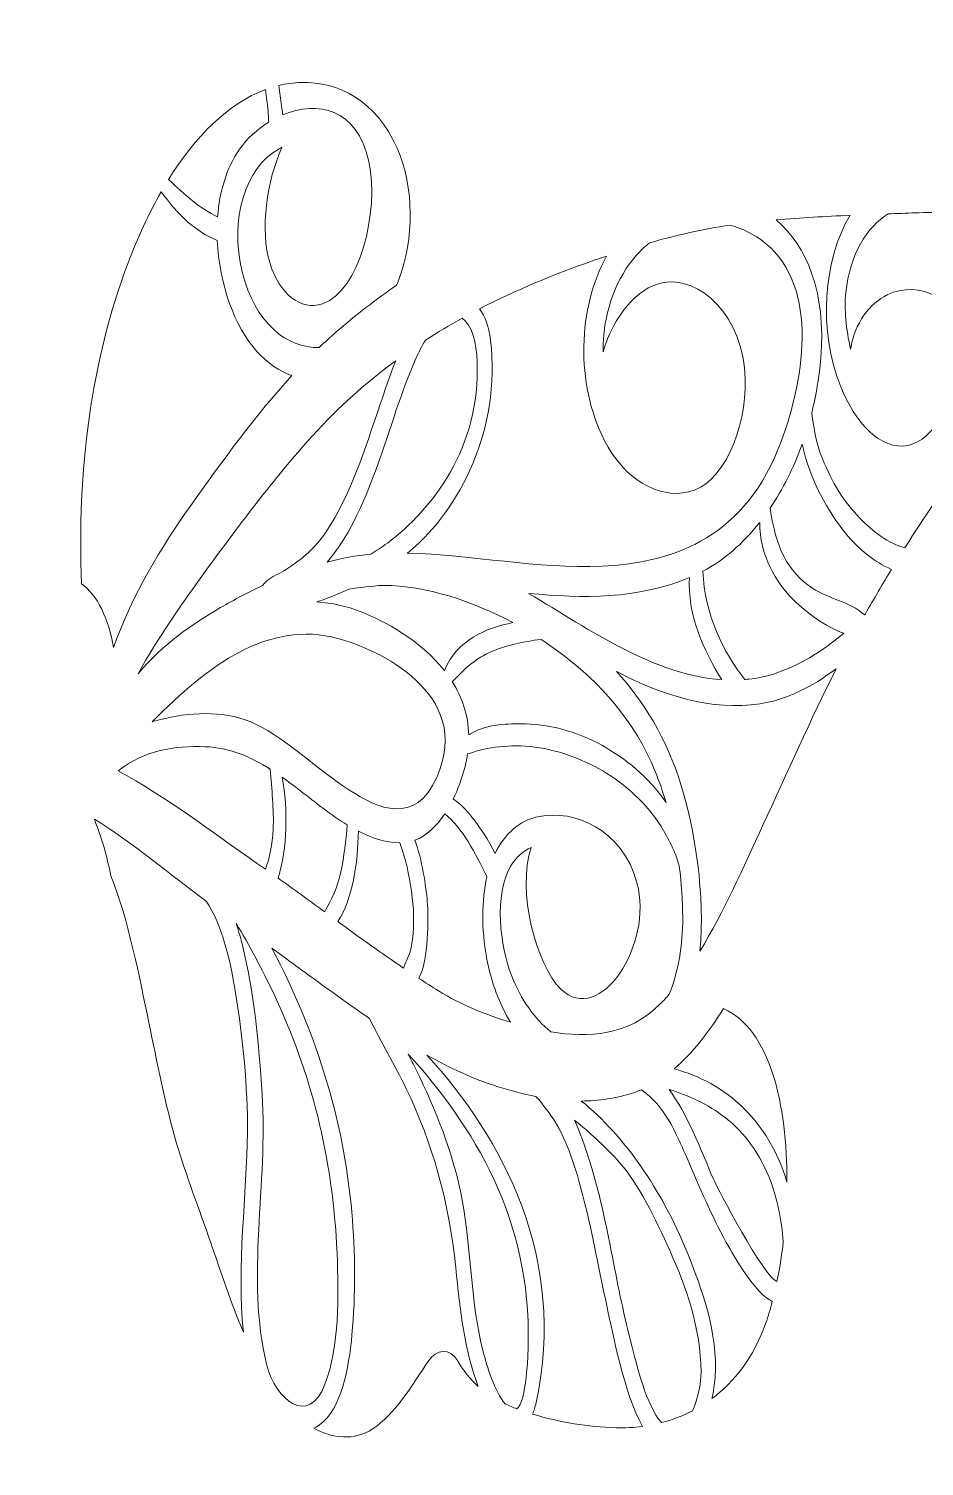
# Model space of a CAD drawing. Header units: millimetres. Extents: x -390 to 773, y -263 to 188.
# Drawn here: x -209.35 to -184.75, y -104.37 to -64.86 of the extents above; entities that cross this region are included whole.
import ezdxf

# ---------------------------------------------------------------- set-up
doc = ezdxf.new("R2010")
doc.units = ezdxf.units.MM
doc.header["$MEASUREMENT"] = 0
doc.layers.add('Layer 1', color=7, linetype='Continuous')

msp = doc.modelspace()

# ---------------------------------------------------------------- linework, layer by layer
at = {"layer": 'Layer 1', "color": 140, "lineweight": 18}
msp.add_open_spline([(-378.5894, 98.8815), (-378.5894, 98.8815), (-363.8777, 98.8815), (-363.8777, 98.8815), (-363.8777, 98.8815), (-363.8777, 98.8815), (-363.9117, 110.1346), (-363.9117, 110.1346), (-363.9117, 110.1346), (-363.9117, 110.1346), (-370.7888, 110.1346), (-370.7888, 110.1346), (-370.7888, 110.1346), (-370.7888, 110.1346), (-370.7888, 115.1346), (-370.7888, 115.1346), (-370.7888, 115.1346), (-370.7888, 115.1346), (-363.9117, 115.1346), (-363.9117, 115.1346), (-363.9117, 115.1346), (-363.9117, 115.1346), (-363.9117, 120.0643), (-363.9117, 120.0643), (-363.9117, 120.0643), (-363.9117, 120.0643), (-359.0185, 120.9807), (-350.8883, 118.1694), (-350.8883, 118.1694), (-350.8883, 118.1694), (-327.9422, 108.7603), (-304.1736, 117.0091), (-304.1736, 117.0091), (-304.1736, 117.0091), (-282.9369, 124.573), (-259.0048, 117.6839), (-259.0048, 117.6839), (-259.0048, 117.6839), (-233.0911, 109.2515), (-206.8738, 122.2824), (-206.8738, 122.2824), (-206.8738, 122.2824), (-188.2712, 110.1117), (-154.8305, 117.6854), (-154.8305, 117.6854), (-154.8305, 117.6854), (-131.6093, 124.2466), (-106.8322, 116.2865), (-106.8322, 116.2865), (-106.8322, 116.2865), (-92.329, 110.5796), (-70.4351, 116.0676), (-70.4351, 116.0676), (-70.4351, 116.0676), (-54.3762, 120.0464), (-54.3762, 120.0464), (-54.3762, 120.0464), (-54.3762, 120.0464), (-51.6753, 120.4796), (-50.0751, 120.1577), (-50.0751, 120.1577), (-50.0751, 120.1577), (-49.9938, 115.2228), (-49.9938, 115.2228), (-49.9938, 115.2228), (-49.9938, 115.2228), (-43.0148, 115.1346), (-43.0148, 115.1346), (-43.0148, 115.1346), (-43.0148, 115.1346), (-43.0148, 110.0464), (-43.0148, 110.0464), (-43.0148, 110.0464), (-43.0148, 110.0464), (-49.9941, 110.0464), (-49.9941, 110.0464), (-49.9941, 110.0464), (-49.9941, 110.0464), (-49.994, 98.8815), (-49.994, 98.8815), (-49.994, 98.8815), (-49.994, 98.8815), (-35.159, 98.8815), (-35.159, 98.8815), (-35.159, 98.8815), (-35.159, 98.8815), (-36.2301, 92.4283), (-44.0559, 85.2517), (-44.0559, 85.2517), (-44.0559, 85.2517), (-31.0005, 74.8605), (-31.9162, 60.769), (-31.9162, 60.769), (-31.9162, 60.769), (-33.145, 52.8971), (-36.9134, 48.7506), (-36.9134, 48.7506), (-36.9134, 48.7506), (-54.2688, 28.371), (-38.4138, -2.3408), (-38.4138, -2.3408), (-38.4138, -2.3408), (-53.5613, -33.6331), (-36.9138, -54.3338), (-36.9138, -54.3338), (-36.9138, -54.3338), (-21.8052, -70.1205), (-44.0547, -90.8341), (-44.0547, -90.8341), (-44.0547, -90.8341), (-24.176, -108.5266), (-42.0651, -122.8253), (-42.0651, -122.8253), (-42.0651, -122.8253), (-48.5933, -129.2476), (-65.4304, -123.0435), (-65.4304, -123.0435), (-65.4304, -123.0435), (-86.2873, -115.1488), (-108.1783, -122.212), (-108.1783, -122.212), (-108.1783, -122.212), (-126.4188, -129.6118), (-154.8348, -123.2699), (-154.8348, -123.2699), (-154.8348, -123.2699), (-188.8689, -115.3468), (-206.8738, -127.8673), (-206.8738, -127.8673), (-206.8738, -127.8673), (-227.1825, -115.7293), (-255.7083, -122.5904), (-255.7083, -122.5904), (-255.7083, -122.5904), (-281.3111, -130.5974), (-309.408, -121.2924), (-309.408, -121.2924), (-309.408, -121.2924), (-328.7938, -115.5765), (-348.407, -123.0424), (-348.407, -123.0424), (-348.407, -123.0424), (-375.7045, -134.5896), (-379.0943, -109.1774), (-379.0943, -109.1774), (-379.0943, -109.1774), (-378.9601, -98.7834), (-369.786, -90.8333), (-369.786, -90.8333), (-369.786, -90.8333), (-389.9937, -70.9424), (-378.7429, -57.3327), (-378.7429, -57.3327), (-378.7429, -57.3327), (-358.3133, -32.9666), (-375.4263, -3.2434), (-375.4263, -3.2434), (-375.4263, -3.2434), (-362.4805, 20.3399), (-372.9681, 41.7543), (-372.9681, 41.7543), (-372.9681, 41.7543), (-376.7274, 48.8248), (-378.416, 51.1902), (-378.416, 51.1902), (-378.416, 51.1902), (-387.2266, 63.8209), (-376.2574, 77.9366), (-376.2574, 77.9366), (-376.2574, 77.9366), (-372.0468, 82.9081), (-369.7857, 85.2506), (-369.7857, 85.2506), (-369.7857, 85.2506), (-377.6357, 92.317), (-378.5894, 98.8815)], degree=3, knots=[0, 0, 0, 0, 0.0222222, 0.0222222, 0.0222222, 0.0222222, 0.0444444, 0.0444444, 0.0444444, 0.0444444, 0.0666667, 0.0666667, 0.0666667, 0.0666667, 0.0888889, 0.0888889, 0.0888889, 0.0888889, 0.1111111, 0.1111111, 0.1111111, 0.1111111, 0.1333333, 0.1333333, 0.1333333, 0.1333333, 0.1555556, 0.1555556, 0.1555556, 0.1555556, 0.1777778, 0.1777778, 0.1777778, 0.1777778, 0.2, 0.2, 0.2, 0.2, 0.2222222, 0.2222222, 0.2222222, 0.2222222, 0.2444444, 0.2444444, 0.2444444, 0.2444444, 0.2666667, 0.2666667, 0.2666667, 0.2666667, 0.2888889, 0.2888889, 0.2888889, 0.2888889, 0.3111111, 0.3111111, 0.3111111, 0.3111111, 0.3333333, 0.3333333, 0.3333333, 0.3333333, 0.3555556, 0.3555556, 0.3555556, 0.3555556, 0.3777778, 0.3777778, 0.3777778, 0.3777778, 0.4, 0.4, 0.4, 0.4, 0.4222222, 0.4222222, 0.4222222, 0.4222222, 0.4444444, 0.4444444, 0.4444444, 0.4444444, 0.4666667, 0.4666667, 0.4666667, 0.4666667, 0.4888889, 0.4888889, 0.4888889, 0.4888889, 0.5111111, 0.5111111, 0.5111111, 0.5111111, 0.5333333, 0.5333333, 0.5333333, 0.5333333, 0.5555556, 0.5555556, 0.5555556, 0.5555556, 0.5777778, 0.5777778, 0.5777778, 0.5777778, 0.6, 0.6, 0.6, 0.6, 0.6222222, 0.6222222, 0.6222222, 0.6222222, 0.6444444, 0.6444444, 0.6444444, 0.6444444, 0.6666667, 0.6666667, 0.6666667, 0.6666667, 0.6888889, 0.6888889, 0.6888889, 0.6888889, 0.7111111, 0.7111111, 0.7111111, 0.7111111, 0.7333333, 0.7333333, 0.7333333, 0.7333333, 0.7555556, 0.7555556, 0.7555556, 0.7555556, 0.7777778, 0.7777778, 0.7777778, 0.7777778, 0.8, 0.8, 0.8, 0.8, 0.8222222, 0.8222222, 0.8222222, 0.8222222, 0.8444444, 0.8444444, 0.8444444, 0.8444444, 0.8666667, 0.8666667, 0.8666667, 0.8666667, 0.8888889, 0.8888889, 0.8888889, 0.8888889, 0.9111111, 0.9111111, 0.9111111, 0.9111111, 0.9333333, 0.9333333, 0.9333333, 0.9333333, 0.9555556, 0.9555556, 0.9555556, 0.9555556, 1, 1, 1, 1], dxfattribs=at)
at = {"layer": 'Layer 1', "color": 240, "lineweight": 9}
for points, knots in [([(-201.8622, -66.335), (-200.8599, -66.3076), (-199.8125, -66.8235), (-199.231, -68.1399), (-199.231, -68.1399), (-198.752, -69.2239), (-198.7667, -70.6377), (-199.1832, -71.7537), (-199.1832, -71.7537), (-199.2029, -71.8063), (-199.2245, -71.8567), (-199.2457, -71.9074), (-199.2457, -71.9074), (-199.812, -72.3008), (-200.3683, -72.7288), (-200.9117, -73.199), (-200.9117, -73.199), (-201.0688, -73.3349), (-201.2231, -73.477), (-201.3756, -73.6228), (-201.3756, -73.6228), (-202.2636, -73.6329), (-203.1307, -72.9655), (-203.4856, -71.5417), (-203.4856, -71.5417), (-203.8421, -70.1114), (-203.4123, -68.6714), (-202.4744, -68.1585), (-202.4744, -68.1585), (-202.4492, -68.1446), (-202.4229, -68.1313), (-202.3962, -68.1183), (-202.3962, -68.1183), (-202.8079, -69.0235), (-203.0114, -70.3809), (-202.7228, -71.3118), (-202.7228, -71.3118), (-202.4624, -72.1518), (-201.8795, -72.6151), (-201.2851, -72.4199), (-201.2851, -72.4199), (-200.27, -72.0868), (-199.7074, -69.9012), (-200.0122, -68.5042), (-200.0122, -68.5042), (-200.3349, -67.0263), (-201.4272, -66.8317), (-202.372, -67.2266), (-202.372, -67.2266), (-202.3841, -67.1411), (-202.3978, -67.058), (-202.4069, -66.9831), (-202.4069, -66.9831), (-202.4301, -66.7943), (-202.4525, -66.6047), (-202.4829, -66.4186), (-202.4829, -66.4186), (-202.2804, -66.3698), (-202.0735, -66.3407), (-201.8622, -66.335)], [0, 0, 0, 0, 0.0625, 0.0625, 0.0625, 0.0625, 0.125, 0.125, 0.125, 0.125, 0.1875, 0.1875, 0.1875, 0.1875, 0.25, 0.25, 0.25, 0.25, 0.3125, 0.3125, 0.3125, 0.3125, 0.375, 0.375, 0.375, 0.375, 0.4375, 0.4375, 0.4375, 0.4375, 0.5, 0.5, 0.5, 0.5, 0.5625, 0.5625, 0.5625, 0.5625, 0.625, 0.625, 0.625, 0.625, 0.6875, 0.6875, 0.6875, 0.6875, 0.75, 0.75, 0.75, 0.75, 0.8125, 0.8125, 0.8125, 0.8125, 0.875, 0.875, 0.875, 0.875, 1, 1, 1, 1]), ([(-202.8497, -66.5305), (-202.8281, -66.7431), (-202.794, -66.944), (-202.7858, -67.0203), (-202.7858, -67.0203), (-202.7742, -67.1298), (-202.771, -67.2803), (-202.7583, -67.4258), (-202.7583, -67.4258), (-203.0759, -67.622), (-203.3583, -67.8812), (-203.5622, -68.1727), (-203.5622, -68.1727), (-203.9226, -68.6875), (-204.1114, -69.3403), (-204.1635, -70.0262), (-204.1635, -70.0262), (-204.6495, -69.8078), (-205.0767, -69.4109), (-205.5121, -69.0036), (-205.5121, -69.0036), (-204.7775, -67.8237), (-203.8776, -66.9127), (-202.8497, -66.5305)], [0, 0, 0, 0, 0.1428571, 0.1428571, 0.1428571, 0.1428571, 0.2857143, 0.2857143, 0.2857143, 0.2857143, 0.4285714, 0.4285714, 0.4285714, 0.4285714, 0.5714286, 0.5714286, 0.5714286, 0.5714286, 0.7142857, 0.7142857, 0.7142857, 0.7142857, 1, 1, 1, 1]), ([(-206.6246, -71.2973), (-206.3641, -70.6053), (-206.0579, -69.9419), (-205.7111, -69.3373), (-205.7111, -69.3373), (-205.2746, -69.9666), (-204.7535, -70.4444), (-204.1738, -70.6749), (-204.1738, -70.6749), (-204.1222, -71.859), (-203.7042, -73.0466), (-203.0826, -73.7306), (-203.0826, -73.7306), (-202.7875, -74.0553), (-202.463, -74.2716), (-202.1264, -74.3931), (-202.1264, -74.3931), (-203.1162, -75.4768), (-204.0245, -76.7318), (-204.9215, -77.9932), (-204.9215, -77.9932), (-205.7124, -79.1058), (-206.501, -80.3932), (-207.023, -81.8697), (-207.023, -81.8697), (-207.1537, -81.0858), (-207.4684, -80.417), (-207.9013, -80.1198), (-207.9013, -80.1198), (-208.0338, -77.022), (-207.6434, -74.004), (-206.6246, -71.2973)], [0, 0, 0, 0, 0.1111111, 0.1111111, 0.1111111, 0.1111111, 0.2222222, 0.2222222, 0.2222222, 0.2222222, 0.3333333, 0.3333333, 0.3333333, 0.3333333, 0.4444444, 0.4444444, 0.4444444, 0.4444444, 0.5555556, 0.5555556, 0.5555556, 0.5555556, 0.6666667, 0.6666667, 0.6666667, 0.6666667, 0.7777778, 0.7777778, 0.7777778, 0.7777778, 1, 1, 1, 1]), ([(-182.8905, -75.6916), (-183.1021, -75.9556), (-183.3106, -76.2246), (-183.5118, -76.5052), (-183.5118, -76.5052), (-184.1203, -77.3544), (-184.7115, -78.224), (-185.2806, -79.1269), (-185.2806, -79.1269), (-185.7317, -79.0101), (-186.1459, -78.6853), (-186.5243, -78.3044), (-186.5243, -78.3044), (-186.9407, -77.8854), (-187.2858, -77.3223), (-187.5462, -76.6749), (-187.5462, -76.6749), (-187.7094, -76.2697), (-187.7804, -75.8502), (-187.8391, -75.4145), (-187.8391, -75.4145), (-187.7185, -74.9319), (-187.6335, -74.4265), (-187.5899, -73.905), (-187.5899, -73.905), (-187.4389, -72.0956), (-187.9839, -70.8345), (-188.8127, -70.1149), (-188.8127, -70.1149), (-188.1378, -70.0568), (-187.4611, -70.0173), (-186.7845, -69.9868), (-186.7845, -69.9868), (-187.523, -71.1982), (-187.6649, -73.1586), (-187.043, -74.7017), (-187.043, -74.7017), (-186.6604, -75.6509), (-185.9528, -76.4643), (-185.1931, -76.3104), (-185.1931, -76.3104), (-184.4689, -76.1638), (-183.9283, -75.0915), (-183.7577, -74.0603), (-183.7577, -74.0603), (-183.4728, -72.3373), (-184.7487, -71.8152), (-185.5956, -72.1033), (-185.5956, -72.1033), (-186.0637, -72.2627), (-186.533, -72.7157), (-186.7193, -73.4158), (-186.7193, -73.4158), (-186.7399, -73.4933), (-186.7567, -73.5767), (-186.7698, -73.6638), (-186.7698, -73.6638), (-186.899, -73.1265), (-186.9498, -72.563), (-186.9031, -72.1088), (-186.9031, -72.1088), (-186.7953, -71.0608), (-186.3266, -70.3142), (-185.7391, -69.9455), (-185.7391, -69.9455), (-185.4922, -69.9369), (-185.2455, -69.9285), (-184.999, -69.9202), (-184.999, -69.9202), (-184.6949, -69.9099), (-184.389, -69.9051), (-184.0826, -69.9111), (-184.0826, -69.9111), (-183.3369, -70.3596), (-182.7845, -71.431), (-182.5815, -72.6155), (-182.5815, -72.6155), (-182.4019, -73.6643), (-182.5594, -74.7118), (-182.8905, -75.6916)], [0, 0, 0, 0, 0.047619, 0.047619, 0.047619, 0.047619, 0.0952381, 0.0952381, 0.0952381, 0.0952381, 0.1428571, 0.1428571, 0.1428571, 0.1428571, 0.1904762, 0.1904762, 0.1904762, 0.1904762, 0.2380952, 0.2380952, 0.2380952, 0.2380952, 0.2857143, 0.2857143, 0.2857143, 0.2857143, 0.3333333, 0.3333333, 0.3333333, 0.3333333, 0.3809524, 0.3809524, 0.3809524, 0.3809524, 0.4285714, 0.4285714, 0.4285714, 0.4285714, 0.4761905, 0.4761905, 0.4761905, 0.4761905, 0.5238095, 0.5238095, 0.5238095, 0.5238095, 0.5714286, 0.5714286, 0.5714286, 0.5714286, 0.6190476, 0.6190476, 0.6190476, 0.6190476, 0.6666667, 0.6666667, 0.6666667, 0.6666667, 0.7142857, 0.7142857, 0.7142857, 0.7142857, 0.7619048, 0.7619048, 0.7619048, 0.7619048, 0.8095238, 0.8095238, 0.8095238, 0.8095238, 0.8571429, 0.8571429, 0.8571429, 0.8571429, 0.9047619, 0.9047619, 0.9047619, 0.9047619, 1, 1, 1, 1]), ([(-193.8613, -71.2392), (-193.7322, -71.194), (-193.6031, -71.1509), (-193.4739, -71.1074), (-193.4739, -71.1074), (-194.2635, -72.5254), (-194.333, -74.6042), (-193.5389, -76.1647), (-193.5389, -76.1647), (-192.9971, -77.2293), (-192.0823, -77.7859), (-191.2185, -77.5913), (-191.2185, -77.5913), (-190.2814, -77.3803), (-189.6277, -75.8708), (-189.6662, -74.4889), (-189.6662, -74.4889), (-189.7146, -72.7496), (-190.9064, -71.6321), (-191.9553, -71.8428), (-191.9553, -71.8428), (-192.6237, -71.9772), (-193.2972, -72.7717), (-193.5699, -73.7371), (-193.5699, -73.7371), (-193.5709, -73.6766), (-193.5711, -73.6163), (-193.5694, -73.5559), (-193.5694, -73.5559), (-193.5429, -72.5773), (-193.1806, -71.6773), (-192.6749, -71.1042), (-192.6749, -71.1042), (-192.5545, -70.9677), (-192.4261, -70.8469), (-192.2921, -70.7405), (-192.2921, -70.7405), (-191.5601, -70.5337), (-190.8243, -70.3663), (-190.0823, -70.2556), (-190.0823, -70.2556), (-189.7414, -70.346), (-189.4127, -70.5083), (-189.1166, -70.748), (-189.1166, -70.748), (-187.619, -71.9605), (-188.0298, -74.5962), (-188.7674, -76.4251), (-188.7674, -76.4251), (-189.789, -78.9581), (-191.802, -79.5467), (-193.5998, -79.63), (-193.5998, -79.63), (-195.388, -79.713), (-197.1667, -79.3135), (-198.9527, -79.2714), (-198.9527, -79.2714), (-198.9208, -79.2456), (-198.8883, -79.2215), (-198.8567, -79.1951), (-198.8567, -79.1951), (-197.5198, -78.0759), (-196.3738, -75.8734), (-196.6659, -73.4153), (-196.6659, -73.4153), (-196.7091, -73.0515), (-196.8168, -72.7655), (-196.9635, -72.5574), (-196.9635, -72.5574), (-195.9448, -72.0294), (-194.9024, -71.6033), (-193.8613, -71.2392)], [0, 0, 0, 0, 0.0526316, 0.0526316, 0.0526316, 0.0526316, 0.1052632, 0.1052632, 0.1052632, 0.1052632, 0.1578947, 0.1578947, 0.1578947, 0.1578947, 0.2105263, 0.2105263, 0.2105263, 0.2105263, 0.2631579, 0.2631579, 0.2631579, 0.2631579, 0.3157895, 0.3157895, 0.3157895, 0.3157895, 0.3684211, 0.3684211, 0.3684211, 0.3684211, 0.4210526, 0.4210526, 0.4210526, 0.4210526, 0.4736842, 0.4736842, 0.4736842, 0.4736842, 0.5263158, 0.5263158, 0.5263158, 0.5263158, 0.5789474, 0.5789474, 0.5789474, 0.5789474, 0.6315789, 0.6315789, 0.6315789, 0.6315789, 0.6842105, 0.6842105, 0.6842105, 0.6842105, 0.7368421, 0.7368421, 0.7368421, 0.7368421, 0.7894737, 0.7894737, 0.7894737, 0.7894737, 0.8421053, 0.8421053, 0.8421053, 0.8421053, 0.8947368, 0.8947368, 0.8947368, 0.8947368, 1, 1, 1, 1]), ([(-198.4526, -73.4209), (-198.1209, -73.2063), (-197.7852, -73.0049), (-197.4462, -72.8163), (-197.4462, -72.8163), (-197.1726, -72.9816), (-197.0531, -73.5091), (-197.033, -74.0132), (-197.033, -74.0132), (-196.9391, -76.3623), (-198.2565, -78.0664), (-199.4995, -78.9957), (-199.4995, -78.9957), (-199.6505, -79.1085), (-199.8034, -79.2085), (-199.9579, -79.3002), (-199.9579, -79.3002), (-200.3575, -79.3395), (-200.7575, -79.4137), (-201.1553, -79.5172), (-201.1553, -79.5172), (-201.1201, -79.477), (-201.084, -79.4392), (-201.0498, -79.3963), (-201.0498, -79.3963), (-200.501, -78.7077), (-200.1155, -77.8075), (-199.7736, -76.866), (-199.7736, -76.866), (-199.4152, -75.8793), (-199.1242, -74.8383), (-198.7055, -73.9047), (-198.7055, -73.9047), (-198.6298, -73.7362), (-198.5456, -73.5716), (-198.4526, -73.4209)], [0, 0, 0, 0, 0.1, 0.1, 0.1, 0.1, 0.2, 0.2, 0.2, 0.2, 0.3, 0.3, 0.3, 0.3, 0.4, 0.4, 0.4, 0.4, 0.5, 0.5, 0.5, 0.5, 0.6, 0.6, 0.6, 0.6, 0.7, 0.7, 0.7, 0.7, 0.8, 0.8, 0.8, 0.8, 1, 1, 1, 1]), ([(-202.3472, -79.7593), (-202.4814, -79.8427), (-202.7878, -79.953), (-202.9314, -80.1663), (-202.9314, -80.1663), (-203.3232, -80.3485), (-203.709, -80.5521), (-204.0856, -80.7712), (-204.0856, -80.7712), (-204.837, -81.2086), (-205.6768, -81.775), (-206.3446, -82.5871), (-206.3446, -82.5871), (-205.811, -81.6189), (-205.2002, -80.7374), (-204.5936, -79.9031), (-204.5936, -79.9031), (-203.6215, -78.5657), (-202.6179, -77.2169), (-201.5567, -76.0479), (-201.5567, -76.0479), (-200.8343, -75.2519), (-200.0671, -74.5725), (-199.27, -73.985), (-199.27, -73.985), (-199.4295, -74.3887), (-199.5674, -74.8053), (-199.6934, -75.1749), (-199.6934, -75.1749), (-200.1183, -76.4203), (-200.5156, -77.6904), (-201.1812, -78.6842), (-201.1812, -78.6842), (-201.5143, -79.1815), (-201.9211, -79.4944), (-202.3472, -79.7593)], [0, 0, 0, 0, 0.1, 0.1, 0.1, 0.1, 0.2, 0.2, 0.2, 0.2, 0.3, 0.3, 0.3, 0.3, 0.4, 0.4, 0.4, 0.4, 0.5, 0.5, 0.5, 0.5, 0.6, 0.6, 0.6, 0.6, 0.7, 0.7, 0.7, 0.7, 0.8, 0.8, 0.8, 0.8, 1, 1, 1, 1]), ([(-186.3653, -80.9444), (-186.3727, -80.9517), (-186.3801, -80.9592), (-186.3876, -80.9664), (-186.3876, -80.9664), (-186.8028, -80.6004), (-187.3949, -80.5199), (-187.8126, -80.2432), (-187.8126, -80.2432), (-188.5145, -79.7783), (-188.8219, -79.1188), (-188.9822, -78.034), (-188.9822, -78.034), (-188.6337, -77.5185), (-188.3345, -76.9265), (-188.1015, -76.2782), (-188.1015, -76.2782), (-187.8996, -77.2557), (-187.359, -78.1747), (-186.9081, -78.7282), (-186.9081, -78.7282), (-186.5364, -79.1844), (-186.1031, -79.512), (-185.6477, -79.7196), (-185.6477, -79.7196), (-185.8917, -80.1203), (-186.131, -80.5282), (-186.3653, -80.9444)], [0, 0, 0, 0, 0.125, 0.125, 0.125, 0.125, 0.25, 0.25, 0.25, 0.25, 0.375, 0.375, 0.375, 0.375, 0.5, 0.5, 0.5, 0.5, 0.625, 0.625, 0.625, 0.625, 0.75, 0.75, 0.75, 0.75, 1, 1, 1, 1]), ([(-189.5659, -82.7366), (-189.6027, -82.7404), (-189.6393, -82.7422), (-189.6761, -82.745), (-189.6761, -82.745), (-190.2726, -82.0001), (-190.7822, -80.969), (-190.8292, -79.7694), (-190.8292, -79.7694), (-190.2617, -79.4736), (-189.7305, -79.0132), (-189.268, -78.4263), (-189.268, -78.4263), (-189.2803, -79.3247), (-188.8151, -80.0928), (-188.3318, -80.5631), (-188.3318, -80.5631), (-187.9956, -80.8901), (-187.4601, -81.305), (-186.9556, -81.4767), (-186.9556, -81.4767), (-187.7748, -82.1559), (-188.6585, -82.6419), (-189.5659, -82.7366)], [0, 0, 0, 0, 0.1428571, 0.1428571, 0.1428571, 0.1428571, 0.2857143, 0.2857143, 0.2857143, 0.2857143, 0.4285714, 0.4285714, 0.4285714, 0.4285714, 0.5714286, 0.5714286, 0.5714286, 0.5714286, 0.7142857, 0.7142857, 0.7142857, 0.7142857, 1, 1, 1, 1]), ([(-200.555, -80.2639), (-200.2461, -80.2132), (-199.9371, -80.179), (-199.6271, -80.1577), (-199.6271, -80.1577), (-198.4098, -80.1728), (-197.167, -80.5816), (-196.0543, -81.1838), (-196.0543, -81.1838), (-196.7842, -81.3282), (-197.5873, -81.6598), (-197.9325, -82.5026), (-197.9325, -82.5026), (-198.5962, -81.6616), (-199.5993, -81.1315), (-200.2177, -80.887), (-200.2177, -80.887), (-200.6253, -80.7257), (-201.0342, -80.6377), (-201.4409, -80.6148), (-201.4409, -80.6148), (-201.3731, -80.5911), (-201.3052, -80.5673), (-201.2383, -80.5434), (-201.2383, -80.5434), (-201.0092, -80.4617), (-200.7812, -80.368), (-200.555, -80.2639)], [0, 0, 0, 0, 0.125, 0.125, 0.125, 0.125, 0.25, 0.25, 0.25, 0.25, 0.375, 0.375, 0.375, 0.375, 0.5, 0.5, 0.5, 0.5, 0.625, 0.625, 0.625, 0.625, 0.75, 0.75, 0.75, 0.75, 1, 1, 1, 1]), ([(-190.3104, -82.75), (-192.1646, -82.6308), (-193.8926, -81.4065), (-195.6193, -80.3787), (-195.6193, -80.3787), (-194.1351, -80.5166), (-192.6276, -80.5481), (-191.2003, -79.9418), (-191.2003, -79.9418), (-191.2667, -80.9325), (-190.79, -81.9995), (-190.3104, -82.75)], [0, 0, 0, 0, 0.25, 0.25, 0.25, 0.25, 0.5, 0.5, 0.5, 0.5, 1, 1, 1, 1]), ([(-200.5601, -85.7764), (-201.4202, -85.2177), (-202.216, -84.4228), (-203.1077, -83.9795), (-203.1077, -83.9795), (-203.8784, -83.5965), (-204.8049, -83.6342), (-205.5947, -83.8141), (-205.5947, -83.8141), (-205.7105, -83.8404), (-205.8334, -83.8718), (-205.9589, -83.9087), (-205.9589, -83.9087), (-204.4298, -82.3512), (-202.7509, -81.103), (-200.8585, -81.6177), (-200.8585, -81.6177), (-199.8073, -81.9036), (-197.1075, -83.1084), (-198.1419, -85.4354), (-198.1419, -85.4354), (-198.7327, -86.7644), (-199.7486, -86.3036), (-200.5601, -85.7764)], [0, 0, 0, 0, 0.1428571, 0.1428571, 0.1428571, 0.1428571, 0.2857143, 0.2857143, 0.2857143, 0.2857143, 0.4285714, 0.4285714, 0.4285714, 0.4285714, 0.5714286, 0.5714286, 0.5714286, 0.5714286, 0.7142857, 0.7142857, 0.7142857, 0.7142857, 1, 1, 1, 1]), ([(-193.591, -84.563), (-194.3081, -84.161), (-195.0878, -83.9665), (-195.8502, -83.9634), (-195.8502, -83.9634), (-196.2334, -83.9618), (-196.8365, -83.9792), (-197.262, -84.2706), (-197.262, -84.2706), (-197.2763, -83.715), (-197.4515, -83.2288), (-197.7157, -82.8087), (-197.7157, -82.8087), (-197.3782, -82.4503), (-197.0674, -82.1587), (-196.6382, -81.9787), (-196.6382, -81.9787), (-196.1997, -81.795), (-195.7438, -81.7136), (-195.2919, -81.6385), (-195.2919, -81.6385), (-195.2811, -81.6455), (-195.2703, -81.6522), (-195.2596, -81.6593), (-195.2596, -81.6593), (-194.2539, -82.322), (-193.2034, -83.2368), (-192.4899, -84.5335), (-192.4899, -84.5335), (-192.2306, -85.0046), (-192.0144, -85.546), (-191.8433, -86.1245), (-191.8433, -86.1245), (-192.3343, -85.4107), (-192.9616, -84.9159), (-193.591, -84.563)], [0, 0, 0, 0, 0.1, 0.1, 0.1, 0.1, 0.2, 0.2, 0.2, 0.2, 0.3, 0.3, 0.3, 0.3, 0.4, 0.4, 0.4, 0.4, 0.5, 0.5, 0.5, 0.5, 0.6, 0.6, 0.6, 0.6, 0.7, 0.7, 0.7, 0.7, 0.8, 0.8, 0.8, 0.8, 1, 1, 1, 1]), ([(-189.1882, -86.7665), (-189.7074, -87.8855), (-190.2626, -89.1478), (-190.9103, -90.2135), (-190.9103, -90.2135), (-190.7704, -88.6682), (-191.0358, -86.9226), (-191.4343, -85.6344), (-191.4343, -85.6344), (-191.8296, -84.3559), (-192.4608, -83.3375), (-193.2066, -82.5227), (-193.2066, -82.5227), (-193.2035, -82.5243), (-193.2005, -82.526), (-193.1975, -82.5275), (-193.1975, -82.5275), (-191.9445, -83.1891), (-190.5861, -83.6107), (-189.2578, -83.4141), (-189.2578, -83.4141), (-188.5398, -83.3079), (-187.8365, -82.9496), (-187.1675, -82.451), (-187.1675, -82.451), (-187.8729, -83.8528), (-188.5193, -85.3253), (-189.1882, -86.7665)], [0, 0, 0, 0, 0.125, 0.125, 0.125, 0.125, 0.25, 0.25, 0.25, 0.25, 0.375, 0.375, 0.375, 0.375, 0.5, 0.5, 0.5, 0.5, 0.625, 0.625, 0.625, 0.625, 0.75, 0.75, 0.75, 0.75, 1, 1, 1, 1]), ([(-202.637, -86.8735), (-202.6539, -87.2854), (-202.7363, -87.6331), (-202.8469, -87.9615), (-202.8469, -87.9615), (-202.9193, -87.9107), (-202.9915, -87.8588), (-203.0641, -87.8085), (-203.0641, -87.8085), (-204.3401, -86.9274), (-205.5805, -85.9649), (-206.8988, -85.2585), (-206.8988, -85.2585), (-206.1687, -84.6906), (-205.3455, -84.5609), (-204.5027, -84.5939), (-204.5027, -84.5939), (-203.8417, -84.6199), (-203.2784, -84.8561), (-202.717, -85.2121), (-202.717, -85.2121), (-202.6785, -85.7652), (-202.6136, -86.3076), (-202.637, -86.8735)], [0, 0, 0, 0, 0.1428571, 0.1428571, 0.1428571, 0.1428571, 0.2857143, 0.2857143, 0.2857143, 0.2857143, 0.4285714, 0.4285714, 0.4285714, 0.4285714, 0.5714286, 0.5714286, 0.5714286, 0.5714286, 0.7142857, 0.7142857, 0.7142857, 0.7142857, 1, 1, 1, 1]), ([(-196.1118, -87.876), (-195.9604, -87.6181), (-195.7628, -87.4585), (-195.548, -87.3653), (-195.548, -87.3653), (-195.9522, -88.5364), (-195.4042, -90.601), (-194.7333, -91.2544), (-194.7333, -91.2544), (-193.6599, -92.2998), (-192.1838, -90.0229), (-192.6403, -88.3367), (-192.6403, -88.3367), (-193.0409, -86.8567), (-194.3778, -86.319), (-195.3229, -86.5081), (-195.3229, -86.5081), (-195.8835, -86.6202), (-196.2849, -86.9962), (-196.5405, -87.5286), (-196.5405, -87.5286), (-196.7137, -87.1517), (-196.9524, -86.8159), (-197.1687, -86.5368), (-197.1687, -86.5368), (-197.3194, -86.3424), (-197.4982, -86.144), (-197.6911, -86.0354), (-197.6911, -86.0354), (-197.5572, -85.7611), (-197.4465, -85.4567), (-197.3647, -85.1372), (-197.3647, -85.1372), (-197.3345, -85.0192), (-197.3133, -84.9043), (-197.2966, -84.7911), (-197.2966, -84.7911), (-197.1538, -84.7575), (-197.0097, -84.6977), (-196.8732, -84.6669), (-196.8732, -84.6669), (-196.5721, -84.5984), (-196.267, -84.5721), (-195.9628, -84.5715), (-195.9628, -84.5715), (-195.2733, -84.5702), (-194.5869, -84.7577), (-193.9302, -85.0712), (-193.9302, -85.0712), (-193.3035, -85.3701), (-192.7004, -85.8275), (-192.1952, -86.4737), (-192.1952, -86.4737), (-191.9618, -86.7721), (-191.7636, -87.1265), (-191.5993, -87.5172), (-191.5993, -87.5172), (-191.5512, -87.6316), (-191.5135, -87.7541), (-191.4792, -87.8793), (-191.4792, -87.8793), (-191.4193, -88.3499), (-191.3863, -88.824), (-191.3842, -89.2874), (-191.3842, -89.2874), (-191.3805, -90.0601), (-191.5106, -90.792), (-191.7543, -91.397), (-191.7543, -91.397), (-191.8349, -91.4899), (-191.9165, -91.58), (-191.9999, -91.6644), (-191.9999, -91.6644), (-192.8719, -92.5462), (-193.9843, -92.6027), (-195.0117, -92.4286), (-195.0117, -92.4286), (-195.4504, -92.071), (-195.8298, -91.5486), (-196.0825, -90.9017), (-196.0825, -90.9017), (-196.4084, -90.0668), (-196.5766, -88.6673), (-196.1118, -87.876)], [0, 0, 0, 0, 0.0454545, 0.0454545, 0.0454545, 0.0454545, 0.0909091, 0.0909091, 0.0909091, 0.0909091, 0.1363636, 0.1363636, 0.1363636, 0.1363636, 0.1818182, 0.1818182, 0.1818182, 0.1818182, 0.2272727, 0.2272727, 0.2272727, 0.2272727, 0.2727273, 0.2727273, 0.2727273, 0.2727273, 0.3181818, 0.3181818, 0.3181818, 0.3181818, 0.3636364, 0.3636364, 0.3636364, 0.3636364, 0.4090909, 0.4090909, 0.4090909, 0.4090909, 0.4545455, 0.4545455, 0.4545455, 0.4545455, 0.5, 0.5, 0.5, 0.5, 0.5454545, 0.5454545, 0.5454545, 0.5454545, 0.5909091, 0.5909091, 0.5909091, 0.5909091, 0.6363636, 0.6363636, 0.6363636, 0.6363636, 0.6818182, 0.6818182, 0.6818182, 0.6818182, 0.7272727, 0.7272727, 0.7272727, 0.7272727, 0.7727273, 0.7727273, 0.7727273, 0.7727273, 0.8181818, 0.8181818, 0.8181818, 0.8181818, 0.8636364, 0.8636364, 0.8636364, 0.8636364, 0.9090909, 0.9090909, 0.9090909, 0.9090909, 1, 1, 1, 1]), ([(-202.3889, -85.4324), (-202.2238, -85.5493), (-202.0574, -85.6745), (-201.887, -85.8067), (-201.887, -85.8067), (-201.4727, -86.1283), (-201.0451, -86.4711), (-200.6026, -86.7411), (-200.6026, -86.7411), (-200.64, -87.1766), (-200.6895, -87.6072), (-200.7761, -88.0286), (-200.7761, -88.0286), (-200.8654, -88.4635), (-201.0391, -88.8018), (-201.2244, -89.132), (-201.2244, -89.132), (-201.6498, -88.8196), (-202.0755, -88.5079), (-202.5029, -88.2033), (-202.5029, -88.2033), (-202.2413, -87.3793), (-202.23, -86.328), (-202.3889, -85.4324)], [0, 0, 0, 0, 0.1428571, 0.1428571, 0.1428571, 0.1428571, 0.2857143, 0.2857143, 0.2857143, 0.2857143, 0.4285714, 0.4285714, 0.4285714, 0.4285714, 0.5714286, 0.5714286, 0.5714286, 0.5714286, 0.7142857, 0.7142857, 0.7142857, 0.7142857, 1, 1, 1, 1]), ([(-198.4025, -88.8444), (-198.4377, -88.4344), (-198.5436, -87.6943), (-198.7442, -87.1634), (-198.7442, -87.1634), (-198.4304, -87.0431), (-198.1529, -86.7848), (-197.9222, -86.4404), (-197.9222, -86.4404), (-197.4421, -86.8254), (-197.0848, -87.5068), (-196.7632, -88.1727), (-196.7632, -88.1727), (-196.9148, -88.8236), (-196.915, -89.6007), (-196.7711, -90.3954), (-196.7711, -90.3954), (-196.6467, -91.0816), (-196.4152, -91.6762), (-196.1126, -92.1669), (-196.1126, -92.1669), (-196.7896, -91.967), (-197.4544, -91.6962), (-198.0961, -91.3018), (-198.0961, -91.3018), (-198.2757, -91.1915), (-198.4539, -91.0767), (-198.632, -90.9608), (-198.632, -90.9608), (-198.3615, -90.4532), (-198.3646, -89.2881), (-198.4025, -88.8444)], [0, 0, 0, 0, 0.1111111, 0.1111111, 0.1111111, 0.1111111, 0.2222222, 0.2222222, 0.2222222, 0.2222222, 0.3333333, 0.3333333, 0.3333333, 0.3333333, 0.4444444, 0.4444444, 0.4444444, 0.4444444, 0.5555556, 0.5555556, 0.5555556, 0.5555556, 0.6666667, 0.6666667, 0.6666667, 0.6666667, 0.7777778, 0.7777778, 0.7777778, 0.7777778, 1, 1, 1, 1]), ([(-203.4549, -100.685), (-203.7956, -99.8791), (-204.081, -99.0103), (-204.3523, -98.226), (-204.3523, -98.226), (-204.6705, -97.3061), (-205.0202, -96.409), (-205.2991, -95.4589), (-205.2991, -95.4589), (-205.6088, -94.403), (-205.8245, -93.2749), (-206.053, -92.1739), (-206.053, -92.1739), (-206.3152, -90.9092), (-206.6068, -89.3836), (-207.0946, -88.1428), (-207.0946, -88.1428), (-207.207, -87.5935), (-207.3571, -87.0698), (-207.5509, -86.583), (-207.5509, -86.583), (-206.4982, -87.2328), (-205.4943, -88.0852), (-204.4704, -88.8464), (-204.4704, -88.8464), (-204.047, -89.5), (-203.8283, -90.374), (-203.6695, -91.37), (-203.6695, -91.37), (-203.4757, -92.5855), (-203.332, -93.9468), (-203.3429, -95.2026), (-203.3429, -95.2026), (-203.3574, -96.8585), (-203.6481, -98.909), (-203.4549, -100.685)], [0, 0, 0, 0, 0.1, 0.1, 0.1, 0.1, 0.2, 0.2, 0.2, 0.2, 0.3, 0.3, 0.3, 0.3, 0.4, 0.4, 0.4, 0.4, 0.5, 0.5, 0.5, 0.5, 0.6, 0.6, 0.6, 0.6, 0.7, 0.7, 0.7, 0.7, 0.8, 0.8, 0.8, 0.8, 1, 1, 1, 1]), ([(-200.2971, -86.9129), (-199.9327, -87.1006), (-199.5585, -87.227), (-199.1733, -87.2389), (-199.1733, -87.2389), (-199.1687, -87.239), (-199.1646, -87.2383), (-199.1602, -87.2383), (-199.1602, -87.2383), (-199.1366, -87.2989), (-199.1132, -87.359), (-199.0923, -87.4196), (-199.0923, -87.4196), (-198.9533, -87.8248), (-198.8748, -88.2894), (-198.8151, -88.7354), (-198.8151, -88.7354), (-198.7567, -89.1724), (-198.7657, -89.626), (-198.8356, -90.0569), (-198.8356, -90.0569), (-198.875, -90.3), (-198.986, -90.4773), (-199.055, -90.6791), (-199.055, -90.6791), (-199.6609, -90.2699), (-200.2608, -89.8377), (-200.8589, -89.3996), (-200.8589, -89.3996), (-200.4607, -88.8011), (-200.3072, -87.7814), (-200.2971, -86.9129)], [0, 0, 0, 0, 0.1111111, 0.1111111, 0.1111111, 0.1111111, 0.2222222, 0.2222222, 0.2222222, 0.2222222, 0.3333333, 0.3333333, 0.3333333, 0.3333333, 0.4444444, 0.4444444, 0.4444444, 0.4444444, 0.5555556, 0.5555556, 0.5555556, 0.5555556, 0.6666667, 0.6666667, 0.6666667, 0.6666667, 0.7777778, 0.7777778, 0.7777778, 0.7777778, 1, 1, 1, 1]), ([(-202.8179, -101.5634), (-203.3934, -99.2343), (-202.7782, -96.5554), (-202.9396, -94.1446), (-202.9396, -94.1446), (-203.0334, -92.7451), (-203.1603, -91.333), (-203.4919, -90.013), (-203.4919, -90.013), (-203.5382, -89.8283), (-203.5936, -89.6354), (-203.6572, -89.4435), (-203.6572, -89.4435), (-203.28, -90.0604), (-202.9376, -90.7178), (-202.6323, -91.363), (-202.6323, -91.363), (-201.6036, -93.537), (-200.9947, -95.8436), (-200.8828, -98.5167), (-200.8828, -98.5167), (-200.8339, -99.6853), (-200.8161, -101.0731), (-201.2135, -102.1175), (-201.2135, -102.1175), (-201.6585, -103.2873), (-202.5728, -102.5559), (-202.8179, -101.5634)], [0, 0, 0, 0, 0.125, 0.125, 0.125, 0.125, 0.25, 0.25, 0.25, 0.25, 0.375, 0.375, 0.375, 0.375, 0.5, 0.5, 0.5, 0.5, 0.625, 0.625, 0.625, 0.625, 0.75, 0.75, 0.75, 0.75, 1, 1, 1, 1]), ([(-197.5718, -101.4676), (-197.774, -101.1124), (-198.1578, -101.1566), (-198.3644, -101.4676), (-198.3644, -101.4676), (-198.8196, -102.1525), (-199.3041, -102.959), (-199.9046, -103.3455), (-199.9046, -103.3455), (-200.4154, -103.674), (-201.0004, -103.6094), (-201.5191, -103.3248), (-201.5191, -103.3248), (-201.4673, -103.3004), (-201.4161, -103.2722), (-201.3666, -103.2359), (-201.3666, -103.2359), (-200.7593, -102.7911), (-200.5593, -101.6957), (-200.4716, -100.7553), (-200.4716, -100.7553), (-200.268, -98.5662), (-200.4938, -96.1582), (-201.065, -94.1328), (-201.065, -94.1328), (-201.4669, -92.7079), (-202.0215, -91.3487), (-202.6761, -90.1276), (-202.6761, -90.1276), (-202.316, -90.3915), (-201.9569, -90.6585), (-201.596, -90.9187), (-201.596, -90.9187), (-201.0612, -91.3044), (-200.5294, -91.6936), (-199.9941, -92.0636), (-199.9941, -92.0636), (-199.6596, -92.7118), (-199.3029, -93.3302), (-198.9812, -93.9944), (-198.9812, -93.9944), (-198.259, -95.4853), (-197.8066, -97.0882), (-197.6188, -98.9194), (-197.6188, -98.9194), (-197.5008, -100.0698), (-197.3792, -101.2006), (-197.0017, -102.1748), (-197.0017, -102.1748), (-197.2136, -101.9863), (-197.4078, -101.7555), (-197.5718, -101.4676)], [0, 0, 0, 0, 0.0714286, 0.0714286, 0.0714286, 0.0714286, 0.1428571, 0.1428571, 0.1428571, 0.1428571, 0.2142857, 0.2142857, 0.2142857, 0.2142857, 0.2857143, 0.2857143, 0.2857143, 0.2857143, 0.3571429, 0.3571429, 0.3571429, 0.3571429, 0.4285714, 0.4285714, 0.4285714, 0.4285714, 0.5, 0.5, 0.5, 0.5, 0.5714286, 0.5714286, 0.5714286, 0.5714286, 0.6428571, 0.6428571, 0.6428571, 0.6428571, 0.7142857, 0.7142857, 0.7142857, 0.7142857, 0.7857143, 0.7857143, 0.7857143, 0.7857143, 0.8571429, 0.8571429, 0.8571429, 0.8571429, 1, 1, 1, 1]), ([(-188.5189, -96.5603), (-188.7734, -95.6953), (-189.1905, -95.049), (-189.7026, -94.5391), (-189.7026, -94.5391), (-190.2579, -93.9864), (-190.9295, -93.6272), (-191.6202, -93.4519), (-191.6202, -93.4519), (-191.1146, -93.0189), (-190.6725, -92.4398), (-190.2617, -91.7916), (-190.2617, -91.7916), (-188.9822, -92.3598), (-188.5092, -94.4483), (-188.5189, -96.5603)], [0, 0, 0, 0, 0.2, 0.2, 0.2, 0.2, 0.4, 0.4, 0.4, 0.4, 0.6, 0.6, 0.6, 0.6, 1, 1, 1, 1]), ([(-195.6293, -101.0198), (-195.6359, -101.2996), (-195.6762, -102.5989), (-195.9413, -102.7931), (-195.9413, -102.7931), (-196.0486, -102.7525), (-196.1559, -102.7075), (-196.2621, -102.6571), (-196.2621, -102.6571), (-196.5455, -102.3307), (-196.769, -101.594), (-196.8671, -101.2211), (-196.8671, -101.2211), (-197.2136, -99.9025), (-197.1881, -98.4161), (-197.4419, -97.0566), (-197.4419, -97.0566), (-197.6841, -95.7592), (-198.1869, -94.548), (-198.7073, -93.476), (-198.7073, -93.476), (-198.7778, -93.3307), (-198.8502, -93.1882), (-198.9236, -93.0463), (-198.9236, -93.0463), (-197.1343, -95.0205), (-195.5485, -97.5728), (-195.6293, -101.0198)], [0, 0, 0, 0, 0.125, 0.125, 0.125, 0.125, 0.25, 0.25, 0.25, 0.25, 0.375, 0.375, 0.375, 0.375, 0.5, 0.5, 0.5, 0.5, 0.625, 0.625, 0.625, 0.625, 0.75, 0.75, 0.75, 0.75, 1, 1, 1, 1]), ([(-193.217, -103.3129), (-193.9819, -103.2894), (-194.7583, -103.1639), (-195.509, -102.938), (-195.509, -102.938), (-195.4716, -102.846), (-195.4392, -102.7407), (-195.4134, -102.6206), (-195.4134, -102.6206), (-194.5588, -98.6427), (-196.3123, -95.3741), (-198.4106, -93.0695), (-198.4106, -93.0695), (-197.7759, -93.4281), (-197.1276, -93.7308), (-196.4551, -93.9411), (-196.4551, -93.9411), (-196.1108, -94.049), (-195.764, -94.1401), (-195.416, -94.2078), (-195.416, -94.2078), (-195.2173, -94.4352), (-195.0244, -94.6731), (-194.8528, -94.9669), (-194.8528, -94.9669), (-194.5016, -95.5679), (-194.278, -96.339), (-194.0884, -97.0815), (-194.0884, -97.0815), (-193.8485, -98.0207), (-193.6782, -98.9946), (-193.472, -99.9512), (-193.472, -99.9512), (-193.2997, -100.7509), (-192.9997, -102.348), (-192.487, -103.2755), (-192.487, -103.2755), (-192.7341, -103.3086), (-192.9792, -103.3203), (-193.217, -103.3129)], [0, 0, 0, 0, 0.0909091, 0.0909091, 0.0909091, 0.0909091, 0.1818182, 0.1818182, 0.1818182, 0.1818182, 0.2727273, 0.2727273, 0.2727273, 0.2727273, 0.3636364, 0.3636364, 0.3636364, 0.3636364, 0.4545455, 0.4545455, 0.4545455, 0.4545455, 0.5454545, 0.5454545, 0.5454545, 0.5454545, 0.6363636, 0.6363636, 0.6363636, 0.6363636, 0.7272727, 0.7272727, 0.7272727, 0.7272727, 0.8181818, 0.8181818, 0.8181818, 0.8181818, 1, 1, 1, 1]), ([(-189.1001, -100.4304), (-189.4354, -101.3794), (-189.9648, -102.0546), (-190.5805, -102.5121), (-190.5805, -102.5121), (-190.5377, -102.3117), (-190.5089, -102.1119), (-190.4956, -101.9284), (-190.4956, -101.9284), (-190.4089, -100.7251), (-190.8645, -99.4613), (-191.2655, -98.4841), (-191.2655, -98.4841), (-191.9783, -96.7473), (-192.9858, -95.2878), (-194.1702, -94.332), (-194.1702, -94.332), (-193.6909, -94.3284), (-193.2121, -94.2604), (-192.7368, -94.1035), (-192.7368, -94.1035), (-192.6629, -94.0793), (-192.5909, -94.0508), (-192.5196, -94.0208), (-192.5196, -94.0208), (-192.3565, -94.1427), (-192.1987, -94.2793), (-192.0531, -94.4521), (-192.0531, -94.4521), (-191.7309, -94.8345), (-191.4966, -95.3699), (-191.2753, -95.8849), (-191.2753, -95.8849), (-190.9289, -96.6911), (-190.5926, -97.4772), (-190.187, -98.217), (-190.187, -98.217), (-189.9841, -98.5869), (-189.4, -99.6177), (-188.922, -99.8439), (-188.922, -99.8439), (-188.9771, -100.0526), (-189.0363, -100.2498), (-189.1001, -100.4304)], [0, 0, 0, 0, 0.0833333, 0.0833333, 0.0833333, 0.0833333, 0.1666667, 0.1666667, 0.1666667, 0.1666667, 0.25, 0.25, 0.25, 0.25, 0.3333333, 0.3333333, 0.3333333, 0.3333333, 0.4166667, 0.4166667, 0.4166667, 0.4166667, 0.5, 0.5, 0.5, 0.5, 0.5833333, 0.5833333, 0.5833333, 0.5833333, 0.6666667, 0.6666667, 0.6666667, 0.6666667, 0.75, 0.75, 0.75, 0.75, 0.8333333, 0.8333333, 0.8333333, 0.8333333, 1, 1, 1, 1]), ([(-188.7939, -99.2976), (-189.1563, -99.1656), (-190.4253, -96.7478), (-190.5397, -96.4809), (-190.5397, -96.4809), (-190.9009, -95.6376), (-191.2622, -94.6747), (-191.7583, -94.0165), (-191.7583, -94.0165), (-191.2241, -94.1769), (-190.702, -94.4125), (-190.204, -94.7963), (-190.204, -94.7963), (-189.6866, -95.1949), (-189.2576, -95.7822), (-188.9645, -96.548), (-188.9645, -96.548), (-188.8101, -96.9516), (-188.6591, -97.6015), (-188.6202, -98.212), (-188.6202, -98.212), (-188.6651, -98.5902), (-188.7234, -98.9552), (-188.7939, -99.2976)], [0, 0, 0, 0, 0.1428571, 0.1428571, 0.1428571, 0.1428571, 0.2857143, 0.2857143, 0.2857143, 0.2857143, 0.4285714, 0.4285714, 0.4285714, 0.4285714, 0.5714286, 0.5714286, 0.5714286, 0.5714286, 0.7142857, 0.7142857, 0.7142857, 0.7142857, 1, 1, 1, 1]), ([(-191.1148, -102.8459), (-191.3915, -102.9893), (-191.6782, -103.0969), (-191.9669, -103.1723), (-191.9669, -103.1723), (-192.3947, -102.6825), (-192.634, -101.6377), (-192.8177, -100.9255), (-192.8177, -100.9255), (-193.0251, -100.1214), (-193.1864, -99.2905), (-193.3471, -98.4624), (-193.3471, -98.4624), (-193.5687, -97.3214), (-193.8667, -95.9474), (-194.3567, -94.8613), (-194.3567, -94.8613), (-193.9548, -95.1852), (-193.5611, -95.5358), (-193.182, -95.9532), (-193.182, -95.9532), (-192.6025, -96.5912), (-192.132, -97.5667), (-191.7335, -98.4562), (-191.7335, -98.4562), (-191.2998, -99.4238), (-190.8852, -100.5734), (-190.8808, -101.776), (-190.8808, -101.776), (-190.8796, -102.0976), (-190.9686, -102.5178), (-191.1148, -102.8459)], [0, 0, 0, 0, 0.1111111, 0.1111111, 0.1111111, 0.1111111, 0.2222222, 0.2222222, 0.2222222, 0.2222222, 0.3333333, 0.3333333, 0.3333333, 0.3333333, 0.4444444, 0.4444444, 0.4444444, 0.4444444, 0.5555556, 0.5555556, 0.5555556, 0.5555556, 0.6666667, 0.6666667, 0.6666667, 0.6666667, 0.7777778, 0.7777778, 0.7777778, 0.7777778, 1, 1, 1, 1])]:
    msp.add_open_spline(points, degree=3, knots=knots, dxfattribs=at)

doc.saveas('drawing.dxf')
